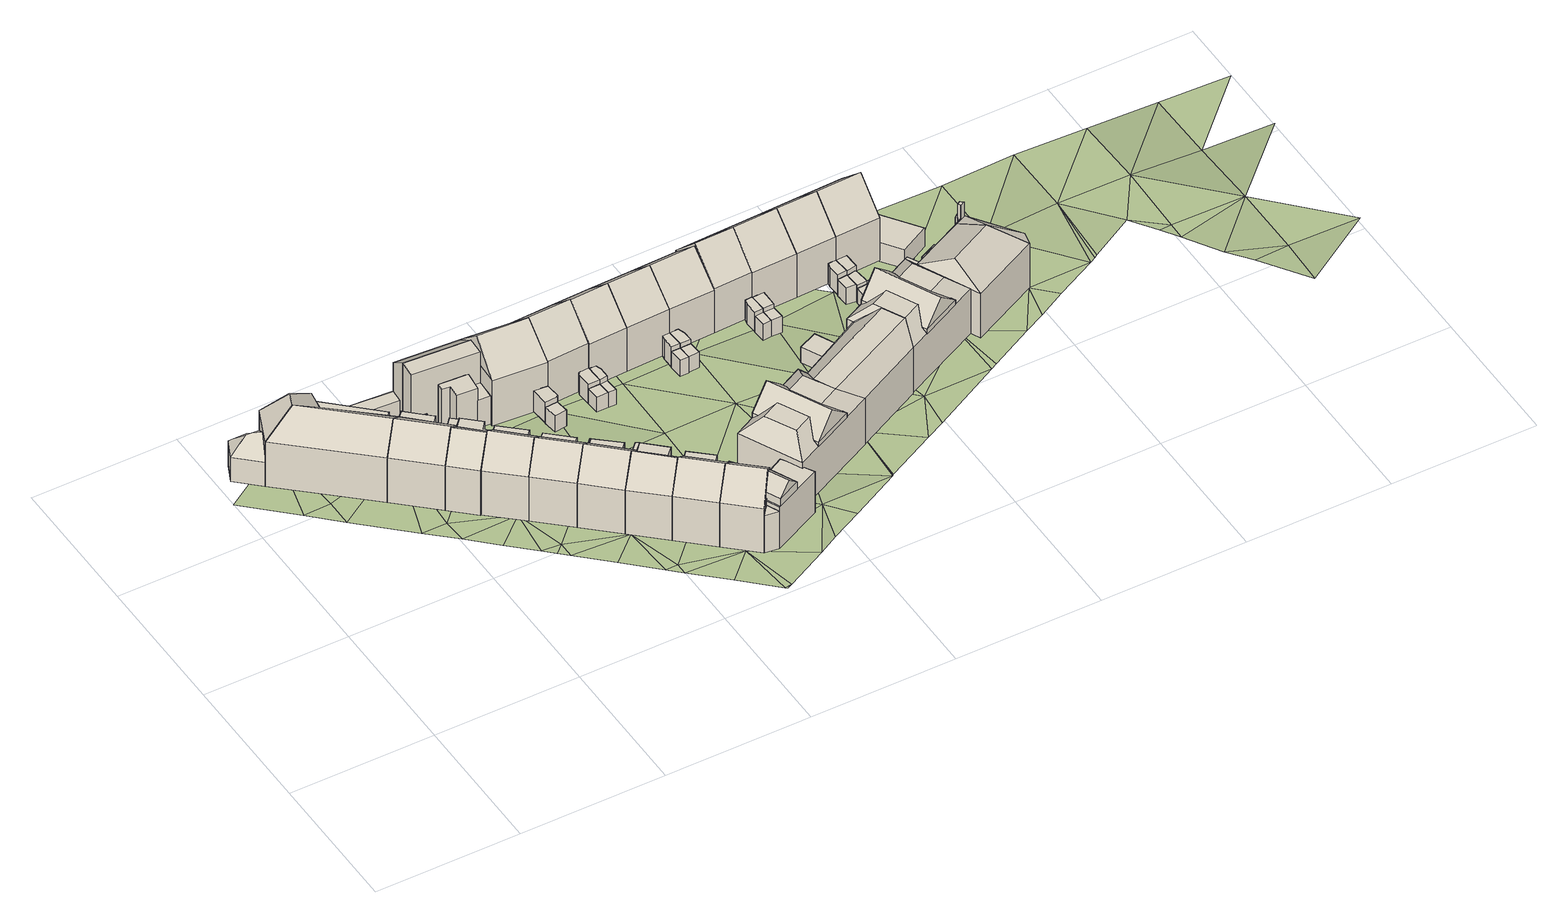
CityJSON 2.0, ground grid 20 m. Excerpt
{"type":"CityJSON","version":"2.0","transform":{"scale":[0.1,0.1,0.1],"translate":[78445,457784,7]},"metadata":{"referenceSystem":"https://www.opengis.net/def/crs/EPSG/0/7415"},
"CityObjects":{
"building1":{"type":"Building","children":["building1-1","building1-2","building1-3","building1-4"]},
"building1-1":{"type":"BuildingPart","attributes":{"roofType":"1030","AbsoluteEavesHeight":15.15,"AbsoluteRidgeHeight":18.29,"RelativeEavesHeight":7.12,"RelativeRidgeHeight":10.25},"parents":["building1"],"geometry":[{"type":"Solid","lod":"2","boundaries":[[[[0,1,2,3]],[[1,4,5,2]],[[4,6,7,5]],[[6,0,3,7]],[[4,1,8]],[[0,6,9]],[[1,0,9,8]],[[6,4,8,9]],[[3,2,5,7]]]]}]},
"building1-2":{"type":"BuildingPart","attributes":{"roofType":"1130","AbsoluteEavesHeight":11.85,"AbsoluteRidgeHeight":14.24,"RelativeEavesHeight":3.82,"RelativeRidgeHeight":6.2},"parents":["building1"],"geometry":[{"type":"Solid","lod":"2","boundaries":[[[[10,11,12,2]],[[11,13,14,12]],[[13,15,16,14]],[[15,10,2,16]],[[13,11,17]],[[10,15,18]],[[11,10,18,17]],[[15,13,17,18]],[[2,12,14,16]]]]}]},
"building1-3":{"type":"BuildingPart","attributes":{"roofType":"1130","AbsoluteEavesHeight":15.15,"AbsoluteRidgeHeight":18.29,"RelativeEavesHeight":7.09,"RelativeRidgeHeight":10.22},"parents":["building1"],"geometry":[{"type":"Solid","lod":"2","boundaries":[[[[1,19,20,21]],[[19,22,23,20]],[[22,4,24,23]],[[4,1,21,24]],[[22,19,25]],[[1,4,8]],[[19,1,8,25]],[[4,22,25,8]],[[21,20,23,24]]]]}]},
"building1-4":{"type":"BuildingPart","attributes":{"roofType":"1000","AbsoluteEavesHeight":14.8,"AbsoluteRidgeHeight":14.8,"RelativeEavesHeight":6.67,"RelativeRidgeHeight":6.67},"parents":["building1"],"geometry":[{"type":"Solid","lod":"2","boundaries":[[[[26,27,28,29]],[[27,30,24,28]],[[30,31,32,24]],[[31,26,29,32]],[[31,30,27,26]],[[29,28,24,32]]]]}]},
"building2":{"type":"Building","children":["building2-1","building2-2","building2-3","building2-4","building2-5"]},
"building2-1":{"type":"BuildingPart","attributes":{"roofType":"1000","AbsoluteEavesHeight":10.77,"AbsoluteRidgeHeight":10.77,"RelativeEavesHeight":2.59,"RelativeRidgeHeight":2.59},"parents":["building2"],"geometry":[{"type":"Solid","lod":"2","boundaries":[[[[33,34,35,36]],[[34,37,38,35]],[[37,39,40,38]],[[39,41,42,40]],[[41,43,44,42]],[[43,45,46,44]],[[45,47,48,46]],[[47,49,50,48]],[[49,33,36,50]],[[49,47,45,43,41,39,37,34,33]],[[36,35,38,40,42,44,46,48,50]]]]}]},
"building2-2":{"type":"BuildingPart","attributes":{"roofType":"1000","AbsoluteEavesHeight":15.15,"AbsoluteRidgeHeight":15.15,"RelativeEavesHeight":6.98,"RelativeRidgeHeight":6.98},"parents":["building2"],"geometry":[{"type":"Solid","lod":"2","boundaries":[[[[51,52,50,53]],[[52,54,55,50]],[[54,56,57,55]],[[56,51,53,57]],[[56,54,52,51]],[[53,50,55,57]]]]}]},
"building2-3":{"type":"BuildingPart","attributes":{"roofType":"1000","AbsoluteEavesHeight":15.15,"AbsoluteRidgeHeight":15.15,"RelativeEavesHeight":7.03,"RelativeRidgeHeight":7.03},"parents":["building2"],"geometry":[{"type":"Solid","lod":"2","boundaries":[[[[6,58,59,60]],[[58,61,62,59]],[[61,63,64,62]],[[63,65,66,64]],[[65,6,60,66]],[[65,63,61,58,6]],[[60,59,62,64,66]]]]}]},
"building2-4":{"type":"BuildingPart","attributes":{"roofType":"1000","AbsoluteEavesHeight":10.77,"AbsoluteRidgeHeight":10.77,"RelativeEavesHeight":2.61,"RelativeRidgeHeight":2.61},"parents":["building2"],"geometry":[{"type":"Solid","lod":"2","boundaries":[[[[67,68,53,69]],[[68,70,57,53]],[[70,71,72,57]],[[71,67,69,72]],[[71,70,68,67]],[[69,53,57,72]]]]}]},
"building2-5":{"type":"BuildingPart","attributes":{"roofType":"1030","AbsoluteEavesHeight":15.15,"AbsoluteRidgeHeight":18.29,"RelativeEavesHeight":7.13,"RelativeRidgeHeight":10.26},"parents":["building2"],"geometry":[{"type":"Solid","lod":"2","boundaries":[[[[73,0,3,74]],[[0,6,7,3]],[[6,54,75,7]],[[54,73,74,75]],[[6,0,9]],[[73,54,76]],[[0,73,76,9]],[[54,6,9,76]],[[74,3,7,75]]]]}]},
"building3":{"type":"Building","children":["building3-1","building3-2"]},
"building3-1":{"type":"BuildingPart","attributes":{"roofType":"1030","AbsoluteEavesHeight":15.15,"AbsoluteRidgeHeight":18.29,"RelativeEavesHeight":7.13,"RelativeRidgeHeight":10.26},"parents":["building3"],"geometry":[{"type":"Solid","lod":"2","boundaries":[[[[77,78,79,80]],[[78,81,82,79]],[[81,73,74,82]],[[73,77,80,74]],[[81,78,83]],[[77,73,84]],[[78,77,84,83]],[[73,81,83,84]],[[80,79,82,74]]]]}]},
"building3-2":{"type":"BuildingPart","attributes":{"roofType":"1000","AbsoluteEavesHeight":15.15,"AbsoluteRidgeHeight":15.15,"RelativeEavesHeight":6.97,"RelativeRidgeHeight":6.97},"parents":["building3"],"geometry":[{"type":"Solid","lod":"2","boundaries":[[[[85,86,87,48]],[[86,88,89,87]],[[88,90,91,89]],[[90,78,92,91]],[[78,77,93,92]],[[77,85,48,93]],[[77,78,90,88,86,85]],[[48,87,89,91,92,93]]]]}]},
"building4":{"type":"Building","children":["building4-1","building4-2"]},
"building4-1":{"type":"BuildingPart","attributes":{"roofType":"1030","AbsoluteEavesHeight":15.15,"AbsoluteRidgeHeight":18.29,"RelativeEavesHeight":7.09,"RelativeRidgeHeight":10.22},"parents":["building4"],"geometry":[{"type":"Solid","lod":"2","boundaries":[[[[94,81,95,96]],[[81,97,98,95]],[[97,99,100,98]],[[99,94,96,100]],[[97,81,101]],[[94,99,102]],[[81,94,102,101]],[[99,97,101,102]],[[96,95,98,100]]]]}]},
"building4-2":{"type":"BuildingPart","attributes":{"roofType":"1010","AbsoluteEavesHeight":14.85,"AbsoluteRidgeHeight":14.85,"RelativeEavesHeight":6.64,"RelativeRidgeHeight":6.64},"parents":["building4"],"geometry":[{"type":"Solid","lod":"2","boundaries":[[[[103,104,105,106]],[[104,107,108,105]],[[107,109,110,108]],[[109,103,106,110]],[[109,107,104,103]],[[106,105,108,110]]]]}]},
"building5":{"type":"Building","children":["building5-1","building5-2","building5-3","building5-4","building5-5","building5-6"]},
"building5-1":{"type":"BuildingPart","attributes":{"roofType":"1000","AbsoluteEavesHeight":17.75,"AbsoluteRidgeHeight":17.75,"RelativeEavesHeight":9.5,"RelativeRidgeHeight":9.5},"parents":["building5"],"geometry":[{"type":"Solid","lod":"2","boundaries":[[[[111,112,113,114]],[[112,115,116,113]],[[115,117,118,116]],[[117,111,114,118]],[[117,115,112,111]],[[114,113,116,118]]]]}]},
"building5-2":{"type":"BuildingPart","attributes":{"roofType":"1010","AbsoluteEavesHeight":16.75,"AbsoluteRidgeHeight":17.75,"RelativeEavesHeight":8.44,"RelativeRidgeHeight":9.45},"parents":["building5"],"geometry":[{"type":"Solid","lod":"2","boundaries":[[[[115,119,120,116]],[[119,121,122,120]],[[121,117,118,122]],[[117,115,116,118]],[[117,121,119,115]],[[116,120,122,118]]]]}]},
"building5-3":{"type":"BuildingPart","attributes":{"roofType":"1000","AbsoluteEavesHeight":12.94,"AbsoluteRidgeHeight":12.94,"RelativeEavesHeight":4.58,"RelativeRidgeHeight":4.58},"parents":["building5"],"geometry":[{"type":"Solid","lod":"2","boundaries":[[[[123,124,125,126]],[[124,127,128,125]],[[127,129,130,128]],[[129,123,126,130]],[[129,127,124,123]],[[126,125,128,130]]]]}]},
"building5-4":{"type":"BuildingPart","attributes":{"roofType":"1000","AbsoluteEavesHeight":14.94,"AbsoluteRidgeHeight":14.94,"RelativeEavesHeight":6.63,"RelativeRidgeHeight":6.63},"parents":["building5"],"geometry":[{"type":"Solid","lod":"2","boundaries":[[[[131,132,133,134]],[[132,135,136,133]],[[135,137,138,136]],[[137,139,140,138]],[[139,141,142,140]],[[141,131,134,142]],[[141,139,137,135,132,131]],[[134,133,136,138,140,142]]]]}]},
"building5-5":{"type":"BuildingPart","attributes":{"roofType":"1000","AbsoluteEavesHeight":11.07,"AbsoluteRidgeHeight":11.07,"RelativeEavesHeight":2.83,"RelativeRidgeHeight":2.83},"parents":["building5"],"geometry":[{"type":"Solid","lod":"2","boundaries":[[[[143,144,145,146]],[[144,147,148,145]],[[147,149,150,148]],[[149,143,146,150]],[[149,147,144,143]],[[146,145,148,150]]]]}]},
"building5-6":{"type":"BuildingPart","attributes":{"roofType":"1000","AbsoluteEavesHeight":10.77,"AbsoluteRidgeHeight":10.77,"RelativeEavesHeight":2.52,"RelativeRidgeHeight":2.52},"parents":["building5"],"geometry":[{"type":"Solid","lod":"2","boundaries":[[[[151,41,42,152]],[[41,39,40,42]],[[39,151,152,40]],[[39,41,151]],[[152,42,40]]]]}]},
"building6":{"type":"Building","children":["building6-1","building6-2","building6-3"]},
"building6-1":{"type":"BuildingPart","attributes":{"roofType":"1000","AbsoluteEavesHeight":14.82,"AbsoluteRidgeHeight":14.82,"RelativeEavesHeight":6.62,"RelativeRidgeHeight":6.62},"parents":["building6"],"geometry":[{"type":"Solid","lod":"2","boundaries":[[[[153,154,155,156]],[[154,157,158,155]],[[157,159,160,158]],[[159,153,156,160]],[[159,157,154,153]],[[156,155,158,160]]]]}]},
"building6-2":{"type":"BuildingPart","attributes":{"roofType":"1030","AbsoluteEavesHeight":15.15,"AbsoluteRidgeHeight":18.29,"RelativeEavesHeight":7.1,"RelativeRidgeHeight":10.23},"parents":["building6"],"geometry":[{"type":"Solid","lod":"2","boundaries":[[[[161,94,96,162]],[[94,99,100,96]],[[99,163,164,100]],[[163,161,162,164]],[[99,94,102]],[[161,163,165]],[[94,161,165,102]],[[163,99,102,165]],[[162,96,100,164]]]]}]},
"building6-3":{"type":"BuildingPart","attributes":{"roofType":"1000","AbsoluteEavesHeight":14.81,"AbsoluteRidgeHeight":14.81,"RelativeEavesHeight":6.62,"RelativeRidgeHeight":6.62},"parents":["building6"],"geometry":[{"type":"Solid","lod":"2","boundaries":[[[[166,167,168,169]],[[167,170,171,168]],[[170,172,173,171]],[[172,166,169,173]],[[172,170,167,166]],[[169,168,171,173]]]]}]},
"building7":{"type":"Building","children":["building7-1","building7-2","building7-3"]},
"building7-1":{"type":"BuildingPart","attributes":{"roofType":"1000","AbsoluteEavesHeight":14.81,"AbsoluteRidgeHeight":14.81,"RelativeEavesHeight":6.62,"RelativeRidgeHeight":6.62},"parents":["building7"],"geometry":[{"type":"Solid","lod":"2","boundaries":[[[[172,170,171,173]],[[170,174,175,171]],[[174,176,177,175]],[[176,172,173,177]],[[176,174,170,172]],[[173,171,175,177]]]]}]},
"building7-2":{"type":"BuildingPart","attributes":{"roofType":"1000","AbsoluteEavesHeight":15.15,"AbsoluteRidgeHeight":15.15,"RelativeEavesHeight":6.96,"RelativeRidgeHeight":6.96},"parents":["building7"],"geometry":[{"type":"Solid","lod":"2","boundaries":[[[[178,179,180,181]],[[179,182,183,180]],[[182,184,185,183]],[[184,178,181,185]],[[184,182,179,178]],[[181,180,183,185]]]]}]},
"building7-3":{"type":"BuildingPart","attributes":{"roofType":"1030","AbsoluteEavesHeight":15.15,"AbsoluteRidgeHeight":18.29,"RelativeEavesHeight":7.1,"RelativeRidgeHeight":10.23},"parents":["building7"],"geometry":[{"type":"Solid","lod":"2","boundaries":[[[[186,161,162,187]],[[161,163,164,162]],[[163,184,188,164]],[[184,186,187,188]],[[163,161,165]],[[186,184,189]],[[161,186,189,165]],[[184,163,165,189]],[[187,162,164,188]]]]}]},
"building8":{"type":"Building","children":["building8-1","building8-2","building8-3","building8-4"]},
"building8-1":{"type":"BuildingPart","attributes":{"roofType":"1000","AbsoluteEavesHeight":15.15,"AbsoluteRidgeHeight":15.15,"RelativeEavesHeight":6.96,"RelativeRidgeHeight":6.96},"parents":["building8"],"geometry":[{"type":"Solid","lod":"2","boundaries":[[[[190,191,192,193]],[[191,182,183,192]],[[182,194,195,183]],[[194,190,193,195]],[[194,182,191,190]],[[193,192,183,195]]]]}]},
"building8-2":{"type":"BuildingPart","attributes":{"roofType":"1030","AbsoluteEavesHeight":15.15,"AbsoluteRidgeHeight":18.29,"RelativeEavesHeight":7.1,"RelativeRidgeHeight":10.23},"parents":["building8"],"geometry":[{"type":"Solid","lod":"2","boundaries":[[[[191,196,197,198]],[[196,199,200,197]],[[199,186,187,200]],[[186,191,198,187]],[[199,196,201]],[[191,186,189]],[[196,191,189,201]],[[186,199,201,189]],[[198,197,200,187]]]]}]},
"building8-3":{"type":"BuildingPart","attributes":{"roofType":"1000","AbsoluteEavesHeight":11.05,"AbsoluteRidgeHeight":11.05,"RelativeEavesHeight":2.85,"RelativeRidgeHeight":2.85},"parents":["building8"],"geometry":[{"type":"Solid","lod":"2","boundaries":[[[[202,203,204,205]],[[203,206,193,204]],[[206,207,195,193]],[[207,202,205,195]],[[207,206,203,202]],[[205,204,193,195]]]]}]},
"building8-4":{"type":"BuildingPart","attributes":{"roofType":"1000","AbsoluteEavesHeight":10.72,"AbsoluteRidgeHeight":10.72,"RelativeEavesHeight":2.5,"RelativeRidgeHeight":2.5},"parents":["building8"],"geometry":[{"type":"Solid","lod":"2","boundaries":[[[[208,209,210,211]],[[209,212,213,210]],[[212,214,215,213]],[[214,208,211,215]],[[214,212,209,208]],[[211,210,213,215]]]]}]},
"building9":{"type":"Building","children":["building9-1","building9-2","building9-3"]},
"building9-1":{"type":"BuildingPart","attributes":{"roofType":"1000","AbsoluteEavesHeight":11.13,"AbsoluteRidgeHeight":11.13,"RelativeEavesHeight":2.64,"RelativeRidgeHeight":2.64},"parents":["building9"],"geometry":[{"type":"Solid","lod":"2","boundaries":[[[[216,217,218,219]],[[217,220,221,218]],[[220,222,223,221]],[[222,216,219,223]],[[222,220,217,216]],[[219,218,221,223]]]]}]},
"building9-2":{"type":"BuildingPart","attributes":{"roofType":"1000","AbsoluteEavesHeight":11.93,"AbsoluteRidgeHeight":11.93,"RelativeEavesHeight":3.37,"RelativeRidgeHeight":3.37},"parents":["building9"],"geometry":[{"type":"Solid","lod":"2","boundaries":[[[[224,225,226,227]],[[225,228,229,226]],[[228,230,231,229]],[[230,232,233,231]],[[232,234,235,233]],[[234,236,237,235]],[[236,224,227,237]],[[236,234,232,230,228,225,224]],[[227,226,229,231,233,235,237]]]]}]},
"building9-3":{"type":"BuildingPart","attributes":{"roofType":"1030","AbsoluteEavesHeight":15.74,"AbsoluteRidgeHeight":19.7,"RelativeEavesHeight":7.33,"RelativeRidgeHeight":11.29},"parents":["building9"],"geometry":[{"type":"Solid","lod":"2","boundaries":[[[[238,239,240,241]],[[239,121,242,240]],[[121,243,244,242]],[[243,238,241,244]],[[121,239,245]],[[238,243,246]],[[239,238,246,245]],[[243,121,245,246]],[[241,240,242,244]]]]}]},
"building10":{"type":"Building","children":["building10-1","building10-2"]},
"building10-1":{"type":"BuildingPart","attributes":{"roofType":"1030","AbsoluteEavesHeight":15.15,"AbsoluteRidgeHeight":18.29,"RelativeEavesHeight":7.09,"RelativeRidgeHeight":10.22},"parents":["building10"],"geometry":[{"type":"Solid","lod":"2","boundaries":[[[[247,199,200,248]],[[199,249,250,200]],[[249,251,252,250]],[[251,247,248,252]],[[249,199,253]],[[247,251,254]],[[199,247,254,253]],[[251,249,253,254]],[[248,200,250,252]]]]}]},
"building10-2":{"type":"BuildingPart","attributes":{"roofType":"1010","AbsoluteEavesHeight":14.85,"AbsoluteRidgeHeight":14.85,"RelativeEavesHeight":6.63,"RelativeRidgeHeight":6.63},"parents":["building10"],"geometry":[{"type":"Solid","lod":"2","boundaries":[[[[255,256,205,257]],[[256,258,259,205]],[[258,260,261,259]],[[260,255,257,261]],[[260,258,256,255]],[[257,205,259,261]]]]}]},
"building11":{"type":"Building","children":["building11-1","building11-2","building11-3","building11-4"]},
"building11-1":{"type":"BuildingPart","attributes":{"roofType":"1000","AbsoluteEavesHeight":14.05,"AbsoluteRidgeHeight":14.05,"RelativeEavesHeight":5.97,"RelativeRidgeHeight":5.97},"parents":["building11"],"geometry":[{"type":"Solid","lod":"2","boundaries":[[[[262,263,264,265]],[[263,266,267,264]],[[266,262,265,267]],[[266,263,262]],[[265,264,267]]]]}]},
"building11-2":{"type":"BuildingPart","attributes":{"roofType":"1000","AbsoluteEavesHeight":14.65,"AbsoluteRidgeHeight":14.65,"RelativeEavesHeight":6.56,"RelativeRidgeHeight":6.56},"parents":["building11"],"geometry":[{"type":"Solid","lod":"2","boundaries":[[[[268,269,270,271]],[[269,272,273,270]],[[272,274,275,273]],[[274,276,265,275]],[[276,277,267,265]],[[277,268,271,267]],[[277,276,274,272,269,268]],[[271,270,273,275,265,267]]]]}]},
"building11-3":{"type":"BuildingPart","attributes":{"roofType":"1030","AbsoluteEavesHeight":15.87,"AbsoluteRidgeHeight":17.55,"RelativeEavesHeight":1.22,"RelativeRidgeHeight":2.89},"parents":["building11"],"geometry":[{"type":"Solid","lod":"2","boundaries":[[[[278,279,280,281]],[[279,282,283,280]],[[282,284,285,283]],[[284,278,281,285]],[[282,279,286]],[[278,284,287]],[[279,278,287,286]],[[284,282,286,287]],[[281,280,283,285]]]]}]},
"building11-4":{"type":"BuildingPart","attributes":{"roofType":"1030","AbsoluteEavesHeight":15.15,"AbsoluteRidgeHeight":18.29,"RelativeEavesHeight":7.08,"RelativeRidgeHeight":10.21},"parents":["building11"],"geometry":[{"type":"Solid","lod":"2","boundaries":[[[[288,247,248,264]],[[247,251,252,248]],[[251,289,271,252]],[[289,288,264,271]],[[251,247,254]],[[288,289,290]],[[247,288,290,254]],[[289,251,254,290]],[[264,248,252,271]]]]}]},
"building12":{"type":"Building","children":["building12-1","building12-2","building12-3"]},
"building12-1":{"type":"BuildingPart","attributes":{"roofType":"1030","AbsoluteEavesHeight":15.74,"AbsoluteRidgeHeight":19.7,"RelativeEavesHeight":7.14,"RelativeRidgeHeight":11.1},"parents":["building12"],"geometry":[{"type":"Solid","lod":"2","boundaries":[[[[291,292,229,293]],[[292,243,294,229]],[[243,295,296,294]],[[295,291,293,296]],[[243,292,297]],[[291,295,298]],[[292,291,298,297]],[[295,243,297,298]],[[293,229,294,296]]]]}]},
"building12-2":{"type":"BuildingPart","attributes":{"roofType":"1000","AbsoluteEavesHeight":11.08,"AbsoluteRidgeHeight":11.08,"RelativeEavesHeight":2.43,"RelativeRidgeHeight":2.43},"parents":["building12"],"geometry":[{"type":"Solid","lod":"2","boundaries":[[[[299,300,301,302]],[[300,303,304,301]],[[303,305,306,304]],[[305,299,302,306]],[[305,303,300,299]],[[302,301,304,306]]]]}]},
"building12-3":{"type":"BuildingPart","attributes":{"roofType":"1000","AbsoluteEavesHeight":11.78,"AbsoluteRidgeHeight":11.78,"RelativeEavesHeight":3.12,"RelativeRidgeHeight":3.12},"parents":["building12"],"geometry":[{"type":"Solid","lod":"2","boundaries":[[[[307,308,309,304]],[[308,310,311,309]],[[310,312,313,311]],[[312,314,306,313]],[[314,307,304,306]],[[314,312,310,308,307]],[[304,309,311,313,306]]]]}]},
"building13":{"type":"Building","children":["building13-1","building13-2","building13-3"]},
"building13-1":{"type":"BuildingPart","attributes":{"roofType":"1000","AbsoluteEavesHeight":11.78,"AbsoluteRidgeHeight":11.78,"RelativeEavesHeight":3.12,"RelativeRidgeHeight":3.12},"parents":["building13"],"geometry":[{"type":"Solid","lod":"2","boundaries":[[[[314,315,316,306]],[[315,317,318,316]],[[317,319,320,318]],[[319,321,322,320]],[[321,314,306,322]],[[321,319,317,315,314]],[[306,316,318,320,322]]]]}]},
"building13-2":{"type":"BuildingPart","attributes":{"roofType":"1030","AbsoluteEavesHeight":15.74,"AbsoluteRidgeHeight":19.7,"RelativeEavesHeight":7.08,"RelativeRidgeHeight":11.04},"parents":["building13"],"geometry":[{"type":"Solid","lod":"2","boundaries":[[[[323,324,316,325]],[[324,295,326,316]],[[295,327,328,326]],[[327,323,325,328]],[[295,324,329]],[[323,327,330]],[[324,323,330,329]],[[327,295,329,330]],[[325,316,326,328]]]]}]},
"building13-3":{"type":"BuildingPart","attributes":{"roofType":"1000","AbsoluteEavesHeight":11.08,"AbsoluteRidgeHeight":11.08,"RelativeEavesHeight":2.43,"RelativeRidgeHeight":2.43},"parents":["building13"],"geometry":[{"type":"Solid","lod":"2","boundaries":[[[[331,299,302,332]],[[299,305,306,302]],[[305,333,322,306]],[[333,331,332,322]],[[333,305,299,331]],[[332,302,306,322]]]]}]},
"building14":{"type":"Building","children":["building14-1","building14-2","building14-3","building14-4"]},
"building14-1":{"type":"BuildingPart","attributes":{"roofType":"1030","AbsoluteEavesHeight":16.29,"AbsoluteRidgeHeight":19.13,"RelativeEavesHeight":0.696,"RelativeRidgeHeight":3.54},"parents":["building14"],"geometry":[{"type":"Solid","lod":"2","boundaries":[[[[334,335,336,337]],[[335,338,339,336]],[[338,340,341,339]],[[340,334,337,341]],[[338,335,342]],[[334,340,343]],[[335,334,343,342]],[[340,338,342,343]],[[337,336,339,341]]]]}]},
"building14-2":{"type":"BuildingPart","attributes":{"roofType":"1000","AbsoluteEavesHeight":10.72,"AbsoluteRidgeHeight":10.72,"RelativeEavesHeight":2.5,"RelativeRidgeHeight":2.5},"parents":["building14"],"geometry":[{"type":"Solid","lod":"2","boundaries":[[[[344,345,346,347]],[[345,348,349,346]],[[348,350,351,349]],[[350,352,353,351]],[[352,354,355,353]],[[354,356,357,355]],[[356,358,359,357]],[[358,360,361,359]],[[360,344,347,361]],[[360,358,356,354,352,350,348,345,344]],[[346,349,351,353,355,357,359,361,347]]]]}]},
"building14-3":{"type":"BuildingPart","attributes":{"roofType":"1040","AbsoluteEavesHeight":15.59,"AbsoluteRidgeHeight":17.93,"RelativeEavesHeight":7.42,"RelativeRidgeHeight":9.76},"parents":["building14"],"geometry":[{"type":"Solid","lod":"2","boundaries":[[[[362,363,364,365]],[[363,366,347,364]],[[366,367,368,347]],[[367,362,365,368]],[[363,362,369,370]],[[366,363,370,371]],[[367,366,371,372]],[[362,367,372,369]],[[371,370,369,372]],[[365,364,347,368]]]]}]},
"building14-4":{"type":"BuildingPart","attributes":{"roofType":"1000","AbsoluteEavesHeight":11.74,"AbsoluteRidgeHeight":11.74,"RelativeEavesHeight":3.29,"RelativeRidgeHeight":3.29},"parents":["building14"],"geometry":[{"type":"Solid","lod":"2","boundaries":[[[[373,374,375,376]],[[374,377,378,375]],[[377,379,380,378]],[[379,381,382,380]],[[381,383,384,382]],[[383,385,386,384]],[[385,387,388,386]],[[387,373,376,388]],[[387,385,383,381,379,377,374,373]],[[376,375,378,380,382,384,386,388]]]]}]},
"building15":{"type":"Building","children":["building15-1","building15-2","building15-3"]},
"building15-1":{"type":"BuildingPart","attributes":{"roofType":"1030","AbsoluteEavesHeight":15.74,"AbsoluteRidgeHeight":19.7,"RelativeEavesHeight":7.04,"RelativeRidgeHeight":11},"parents":["building15"],"geometry":[{"type":"Solid","lod":"2","boundaries":[[[[327,389,390,328]],[[389,391,392,390]],[[391,323,325,392]],[[323,327,328,325]],[[391,389,393]],[[327,323,330]],[[389,327,330,393]],[[323,391,393,330]],[[328,390,392,325]]]]}]},
"building15-2":{"type":"BuildingPart","attributes":{"roofType":"1000","AbsoluteEavesHeight":11.26,"AbsoluteRidgeHeight":11.26,"RelativeEavesHeight":2.53,"RelativeRidgeHeight":2.53},"parents":["building15"],"geometry":[{"type":"Solid","lod":"2","boundaries":[[[[394,395,396,397]],[[395,398,399,396]],[[398,400,401,399]],[[400,394,397,401]],[[400,398,395,394]],[[397,396,399,401]]]]}]},
"building15-3":{"type":"BuildingPart","attributes":{"roofType":"1000","AbsoluteEavesHeight":11.96,"AbsoluteRidgeHeight":11.96,"RelativeEavesHeight":3.19,"RelativeRidgeHeight":3.19},"parents":["building15"],"geometry":[{"type":"Solid","lod":"2","boundaries":[[[[402,403,404,405]],[[403,406,407,404]],[[406,408,409,407]],[[408,410,411,409]],[[410,402,405,411]],[[410,408,406,403,402]],[[405,404,407,409,411]]]]}]},
"building16":{"type":"Building","children":["building16-1","building16-2","building16-3"]},
"building16-1":{"type":"BuildingPart","attributes":{"roofType":"1030","AbsoluteEavesHeight":15.74,"AbsoluteRidgeHeight":19.7,"RelativeEavesHeight":6.99,"RelativeRidgeHeight":10.95},"parents":["building16"],"geometry":[{"type":"Solid","lod":"2","boundaries":[[[[412,391,409,413]],[[391,389,414,409]],[[389,415,416,414]],[[415,412,413,416]],[[389,391,393]],[[412,415,417]],[[391,412,417,393]],[[415,389,393,417]],[[413,409,414,416]]]]}]},
"building16-2":{"type":"BuildingPart","attributes":{"roofType":"1000","AbsoluteEavesHeight":11.26,"AbsoluteRidgeHeight":11.26,"RelativeEavesHeight":2.51,"RelativeRidgeHeight":2.51},"parents":["building16"],"geometry":[{"type":"Solid","lod":"2","boundaries":[[[[418,394,419,420]],[[394,400,411,419]],[[400,421,422,411]],[[421,418,420,422]],[[421,400,394,418]],[[420,419,411,422]]]]}]},
"building16-3":{"type":"BuildingPart","attributes":{"roofType":"1000","AbsoluteEavesHeight":11.96,"AbsoluteRidgeHeight":11.96,"RelativeEavesHeight":3.17,"RelativeRidgeHeight":3.17},"parents":["building16"],"geometry":[{"type":"Solid","lod":"2","boundaries":[[[[410,408,409,411]],[[408,423,424,409]],[[423,425,426,424]],[[425,427,422,426]],[[427,410,411,422]],[[427,425,423,408,410]],[[411,409,424,426,422]]]]}]},
"building17":{"type":"Building","children":["building17-1","building17-2","building17-3"]},
"building17-1":{"type":"BuildingPart","attributes":{"roofType":"1000","AbsoluteEavesHeight":11.97,"AbsoluteRidgeHeight":11.97,"RelativeEavesHeight":3.08,"RelativeRidgeHeight":3.08},"parents":["building17"],"geometry":[{"type":"Solid","lod":"2","boundaries":[[[[428,429,430,431]],[[429,432,433,430]],[[432,434,435,433]],[[434,436,437,435]],[[436,428,431,437]],[[436,434,432,429,428]],[[431,430,433,435,437]]]]}]},
"building17-2":{"type":"BuildingPart","attributes":{"roofType":"1030","AbsoluteEavesHeight":15.94,"AbsoluteRidgeHeight":20.1,"RelativeEavesHeight":7.13,"RelativeRidgeHeight":11.29},"parents":["building17"],"geometry":[{"type":"Solid","lod":"2","boundaries":[[[[438,439,440,416]],[[439,441,442,440]],[[441,443,413,442]],[[443,438,416,413]],[[441,439,444]],[[438,443,445]],[[439,438,445,444]],[[443,441,444,445]],[[416,440,442,413]]]]}]},
"building17-3":{"type":"BuildingPart","attributes":{"roofType":"1000","AbsoluteEavesHeight":11.37,"AbsoluteRidgeHeight":11.37,"RelativeEavesHeight":2.57,"RelativeRidgeHeight":2.57},"parents":["building17"],"geometry":[{"type":"Solid","lod":"2","boundaries":[[[[446,447,448,449]],[[447,450,451,448]],[[450,452,453,451]],[[452,446,449,453]],[[452,450,447,446]],[[449,448,451,453]]]]}]},
"building18":{"type":"Building","children":["building18-1","building18-2","building18-3"]},
"building18-1":{"type":"BuildingPart","attributes":{"roofType":"1040","AbsoluteEavesHeight":15.59,"AbsoluteRidgeHeight":17.93,"RelativeEavesHeight":7.26,"RelativeRidgeHeight":9.6},"parents":["building18"],"geometry":[{"type":"Solid","lod":"2","boundaries":[[[[454,362,455,456]],[[362,457,458,455]],[[457,459,460,458]],[[459,454,456,460]],[[362,454,461,369]],[[457,362,369,462]],[[459,457,462,463]],[[454,459,463,461]],[[462,369,461,463]],[[456,455,458,460]]]]}]},
"building18-2":{"type":"BuildingPart","attributes":{"roofType":"1000","AbsoluteEavesHeight":10.9,"AbsoluteRidgeHeight":10.9,"RelativeEavesHeight":2.48,"RelativeRidgeHeight":2.48},"parents":["building18"],"geometry":[{"type":"Solid","lod":"2","boundaries":[[[[464,465,466,467]],[[465,468,469,466]],[[468,470,471,469]],[[470,464,467,471]],[[470,468,465,464]],[[467,466,469,471]]]]}]},
"building18-3":{"type":"BuildingPart","attributes":{"roofType":"1000","AbsoluteEavesHeight":10.46,"AbsoluteRidgeHeight":10.46,"RelativeEavesHeight":2.05,"RelativeRidgeHeight":2.05},"parents":["building18"],"geometry":[{"type":"Solid","lod":"2","boundaries":[[[[472,473,474,475]],[[473,476,477,474]],[[476,478,479,477]],[[478,472,475,479]],[[478,476,473,472]],[[475,474,477,479]]]]}]},
"building19":{"type":"Building","children":["building19-1","building19-2","building19-3"]},
"building19-1":{"type":"BuildingPart","attributes":{"roofType":"1000","AbsoluteEavesHeight":11.97,"AbsoluteRidgeHeight":11.97,"RelativeEavesHeight":3.07,"RelativeRidgeHeight":3.07},"parents":["building19"],"geometry":[{"type":"Solid","lod":"2","boundaries":[[[[480,481,482,483]],[[481,484,485,482]],[[484,434,435,485]],[[434,480,483,435]],[[434,484,481,480]],[[483,482,485,435]]]]}]},
"building19-2":{"type":"BuildingPart","attributes":{"roofType":"1000","AbsoluteEavesHeight":11.37,"AbsoluteRidgeHeight":11.37,"RelativeEavesHeight":2.56,"RelativeRidgeHeight":2.56},"parents":["building19"],"geometry":[{"type":"Solid","lod":"2","boundaries":[[[[486,487,488,489]],[[487,447,448,488]],[[447,446,449,448]],[[446,486,489,449]],[[446,447,487,486]],[[489,488,448,449]]]]}]},
"building19-3":{"type":"BuildingPart","attributes":{"roofType":"1030","AbsoluteEavesHeight":15.94,"AbsoluteRidgeHeight":20.1,"RelativeEavesHeight":7.08,"RelativeRidgeHeight":11.24},"parents":["building19"],"geometry":[{"type":"Solid","lod":"2","boundaries":[[[[490,491,483,492]],[[491,439,493,483]],[[439,494,495,493]],[[494,490,492,495]],[[439,491,444]],[[490,494,496]],[[491,490,496,444]],[[494,439,444,496]],[[492,483,493,495]]]]}]},
"building20":{"type":"Building","children":["building20-1","building20-2","building20-3","building20-4"]},
"building20-1":{"type":"BuildingPart","attributes":{"roofType":"1030","AbsoluteEavesHeight":16.29,"AbsoluteRidgeHeight":19.16,"RelativeEavesHeight":0.704,"RelativeRidgeHeight":3.57},"parents":["building20"],"geometry":[{"type":"Solid","lod":"2","boundaries":[[[[497,498,499,500]],[[498,501,502,499]],[[501,503,504,502]],[[503,497,500,504]],[[501,498,505]],[[497,503,506]],[[498,497,506,505]],[[503,501,505,506]],[[500,499,502,504]]]]}]},
"building20-2":{"type":"BuildingPart","attributes":{"roofType":"1040","AbsoluteEavesHeight":15.59,"AbsoluteRidgeHeight":17.93,"RelativeEavesHeight":7.22,"RelativeRidgeHeight":9.56},"parents":["building20"],"geometry":[{"type":"Solid","lod":"2","boundaries":[[[[507,508,509,510]],[[508,511,512,509]],[[511,454,513,512]],[[454,507,510,513]],[[508,507,514,515]],[[511,508,515,516]],[[454,511,516,461]],[[507,454,461,514]],[[516,515,514,461]],[[510,509,512,513]]]]}]},
"building20-3":{"type":"BuildingPart","attributes":{"roofType":"1000","AbsoluteEavesHeight":15.57,"AbsoluteRidgeHeight":15.57,"RelativeEavesHeight":6.91,"RelativeRidgeHeight":6.91},"parents":["building20"],"geometry":[{"type":"Solid","lod":"2","boundaries":[[[[508,517,518,519]],[[517,520,521,518]],[[520,522,523,521]],[[522,508,519,523]],[[522,520,517,508]],[[519,518,521,523]]]]}]},
"building20-4":{"type":"BuildingPart","attributes":{"roofType":"1000","AbsoluteEavesHeight":11.82,"AbsoluteRidgeHeight":11.82,"RelativeEavesHeight":3.3,"RelativeRidgeHeight":3.3},"parents":["building20"],"geometry":[{"type":"Solid","lod":"2","boundaries":[[[[524,525,526,527]],[[525,528,529,526]],[[528,530,531,529]],[[530,524,527,531]],[[530,528,525,524]],[[527,526,529,531]]]]}]},
"building21":{"type":"Building","children":["building21-1","building21-2","building21-3"]},
"building21-1":{"type":"BuildingPart","attributes":{"roofType":"1030","AbsoluteEavesHeight":15.94,"AbsoluteRidgeHeight":20.1,"RelativeEavesHeight":7.02,"RelativeRidgeHeight":11.18},"parents":["building21"],"geometry":[{"type":"Solid","lod":"2","boundaries":[[[[494,532,533,495]],[[532,534,535,533]],[[534,490,492,535]],[[490,494,495,492]],[[534,532,536]],[[494,490,496]],[[532,494,496,536]],[[490,534,536,496]],[[495,533,535,492]]]]}]},
"building21-2":{"type":"BuildingPart","attributes":{"roofType":"1000","AbsoluteEavesHeight":11.46,"AbsoluteRidgeHeight":11.46,"RelativeEavesHeight":2.66,"RelativeRidgeHeight":2.66},"parents":["building21"],"geometry":[{"type":"Solid","lod":"2","boundaries":[[[[537,538,539,540]],[[538,541,542,539]],[[541,543,544,542]],[[543,537,540,544]],[[543,541,538,537]],[[540,539,542,544]]]]}]},
"building21-3":{"type":"BuildingPart","attributes":{"roofType":"1000","AbsoluteEavesHeight":12.16,"AbsoluteRidgeHeight":12.16,"RelativeEavesHeight":3.21,"RelativeRidgeHeight":3.21},"parents":["building21"],"geometry":[{"type":"Solid","lod":"2","boundaries":[[[[545,546,547,548]],[[546,549,550,547]],[[549,551,552,550]],[[551,553,554,552]],[[553,545,548,554]],[[553,551,549,546,545]],[[548,547,550,552,554]]]]}]},
"building22":{"type":"Building","children":["building22-1","building22-2","building22-3","building22-4","building22-5"]},
"building22-1":{"type":"BuildingPart","attributes":{"roofType":"1030","AbsoluteEavesHeight":15.94,"AbsoluteRidgeHeight":20.1,"RelativeEavesHeight":6.98,"RelativeRidgeHeight":11.14},"parents":["building22"],"geometry":[{"type":"Solid","lod":"2","boundaries":[[[[555,534,550,556]],[[534,532,557,550]],[[532,558,559,557]],[[558,555,556,559]],[[532,534,536]],[[555,558,560]],[[534,555,560,536]],[[558,532,536,560]],[[556,550,557,559]]]]}]},
"building22-2":{"type":"BuildingPart","attributes":{"roofType":"1000","AbsoluteEavesHeight":11.87,"AbsoluteRidgeHeight":11.87,"RelativeEavesHeight":2.96,"RelativeRidgeHeight":2.96},"parents":["building22"],"geometry":[{"type":"Solid","lod":"2","boundaries":[[[[561,562,563,564]],[[562,565,566,563]],[[565,567,568,566]],[[567,561,564,568]],[[567,565,562,561]],[[564,563,566,568]]]]}]},
"building22-3":{"type":"BuildingPart","attributes":{"roofType":"1000","AbsoluteEavesHeight":10.96,"AbsoluteRidgeHeight":10.96,"RelativeEavesHeight":2.28,"RelativeRidgeHeight":2.28},"parents":["building22"],"geometry":[{"type":"Solid","lod":"2","boundaries":[[[[569,570,571,572]],[[570,573,574,571]],[[573,575,576,574]],[[575,577,578,576]],[[577,579,580,578]],[[579,569,572,580]],[[579,577,575,573,570,569]],[[572,571,574,576,578,580]]]]}]},
"building22-4":{"type":"BuildingPart","attributes":{"roofType":"1000","AbsoluteEavesHeight":11.46,"AbsoluteRidgeHeight":11.46,"RelativeEavesHeight":2.68,"RelativeRidgeHeight":2.68},"parents":["building22"],"geometry":[{"type":"Solid","lod":"2","boundaries":[[[[538,581,582,539]],[[581,583,584,582]],[[583,585,586,584]],[[585,587,588,586]],[[587,589,590,588]],[[589,538,539,590]],[[589,587,585,583,581,538]],[[539,582,584,586,588,590]]]]}]},
"building22-5":{"type":"BuildingPart","attributes":{"roofType":"1000","AbsoluteEavesHeight":12.16,"AbsoluteRidgeHeight":12.16,"RelativeEavesHeight":3.21,"RelativeRidgeHeight":3.21},"parents":["building22"],"geometry":[{"type":"Solid","lod":"2","boundaries":[[[[591,592,593,594]],[[592,595,596,593]],[[595,549,550,596]],[[549,591,594,550]],[[549,595,592,591]],[[594,593,596,550]]]]}]},
"building23":{"type":"Building","children":["building23-1","building23-2","building23-3","building23-4","building23-5","building23-6"]},
"building23-1":{"type":"BuildingPart","attributes":{"roofType":"1000","AbsoluteEavesHeight":15.57,"AbsoluteRidgeHeight":15.57,"RelativeEavesHeight":6.77,"RelativeRidgeHeight":6.77},"parents":["building23"],"geometry":[{"type":"Solid","lod":"2","boundaries":[[[[597,598,599,600]],[[598,601,602,599]],[[601,597,600,602]],[[601,598,597]],[[600,599,602]]]]}]},
"building23-2":{"type":"BuildingPart","attributes":{"roofType":"1000","AbsoluteEavesHeight":15.57,"AbsoluteRidgeHeight":15.57,"RelativeEavesHeight":6.76,"RelativeRidgeHeight":6.76},"parents":["building23"],"geometry":[{"type":"Solid","lod":"2","boundaries":[[[[603,604,605,606]],[[604,607,608,605]],[[607,609,610,608]],[[609,603,606,610]],[[609,607,604,603]],[[606,605,608,610]]]]}]},
"building23-3":{"type":"BuildingPart","attributes":{"roofType":"1000","AbsoluteEavesHeight":17.77,"AbsoluteRidgeHeight":17.77,"RelativeEavesHeight":8.97,"RelativeRidgeHeight":8.97},"parents":["building23"],"geometry":[{"type":"Solid","lod":"2","boundaries":[[[[611,612,610,599]],[[612,613,608,610]],[[613,614,615,608]],[[614,616,602,615]],[[616,611,599,602]],[[616,614,613,612,611]],[[599,610,608,615,602]]]]}]},
"building23-4":{"type":"BuildingPart","attributes":{"roofType":"1000","AbsoluteEavesHeight":12.07,"AbsoluteRidgeHeight":12.07,"RelativeEavesHeight":3.3,"RelativeRidgeHeight":3.3},"parents":["building23"],"geometry":[{"type":"Solid","lod":"2","boundaries":[[[[617,618,619,620]],[[618,621,622,619]],[[621,623,624,622]],[[623,625,600,624]],[[625,617,620,600]],[[625,623,621,618,617]],[[620,619,622,624,600]]]]}]},
"building23-5":{"type":"BuildingPart","attributes":{"roofType":"1040","AbsoluteEavesHeight":15.57,"AbsoluteRidgeHeight":17.86,"RelativeEavesHeight":7.08,"RelativeRidgeHeight":9.36},"parents":["building23"],"geometry":[{"type":"Solid","lod":"2","boundaries":[[[[626,627,628,629]],[[627,522,630,628]],[[522,631,632,630]],[[631,626,629,632]],[[522,627,633]],[[626,631,634]],[[627,626,634,633]],[[631,522,633,634]],[[629,628,630,632]]]]}]},
"building23-6":{"type":"BuildingPart","attributes":{"roofType":"1120","AbsoluteEavesHeight":15.57,"AbsoluteRidgeHeight":17.86,"RelativeEavesHeight":6.96,"RelativeRidgeHeight":9.25},"parents":["building23"],"geometry":[{"type":"Solid","lod":"2","boundaries":[[[[626,631,635,636]],[[631,637,638,635]],[[637,639,640,638]],[[639,626,636,640]],[[631,626,634]],[[637,631,634]],[[639,637,634]],[[626,639,634]],[[636,635,638,640]]]]}]},
"terrain1":{"type":"TINRelief","geometry":[{"type":"CompositeSurface","lod":"2","boundaries":[[[641,642,643]],[[644,645,642]],[[642,645,643]],[[646,645,644]],[[643,645,646]],[[644,647,646]],[[648,649,647]],[[647,649,646]],[[650,649,648]],[[648,651,650]],[[652,650,651]],[[653,654,652]],[[646,649,655]],[[652,654,650]],[[653,656,654]],[[649,650,655]],[[657,654,656]],[[656,658,657]],[[646,655,659]],[[650,654,660]],[[661,657,658]],[[655,650,660]],[[662,663,661]],[[661,663,657]],[[654,657,660]],[[664,663,662]],[[662,665,664]],[[659,655,666]],[[657,663,667]],[[655,660,668]],[[669,664,665]],[[660,657,667]],[[669,670,671]],[[671,672,669]],[[655,668,666]],[[669,672,664]],[[663,664,667]],[[673,664,672]],[[668,660,674]],[[660,667,674]],[[667,664,675]],[[664,673,675]],[[666,668,676]],[[668,674,677]],[[673,678,675]],[[668,677,676]],[[674,667,679]],[[667,675,680]],[[681,675,678]],[[677,674,679]],[[667,680,679]],[[676,677,682]],[[683,675,681]],[[675,683,680]],[[677,679,682]],[[679,680,684]],[[676,682,685]],[[683,684,680]],[[682,679,686]],[[683,687,684]],[[687,688,684]],[[679,684,686]],[[689,684,688]],[[685,682,690]],[[682,686,691]],[[682,691,690]],[[686,684,692]],[[684,689,692]],[[691,686,693]],[[689,694,692]],[[686,692,693]],[[690,691,695]],[[691,693,695]],[[696,692,694]],[[693,692,697]],[[697,692,696]],[[695,693,698]],[[693,697,698]],[[696,699,697]],[[700,697,699]],[[695,698,701]],[[698,697,702]],[[702,697,700]],[[700,703,702]],[[701,698,704]],[[698,702,705]],[[706,702,703]],[[698,705,704]],[[702,706,707]],[[705,702,707]],[[707,708,705]],[[704,705,709]],[[707,710,708]],[[705,708,709]],[[710,711,708]],[[712,708,711]],[[708,712,713]],[[714,715,712]],[[709,708,716]],[[717,715,714]],[[712,715,713]],[[708,713,716]],[[718,715,717]],[[717,719,718]],[[720,721,719]],[[713,715,718]],[[722,721,720]],[[719,721,718]],[[716,713,723]],[[713,718,724]],[[725,721,722]],[[713,724,723]],[[718,721,725]],[[724,718,726]],[[723,724,727]]]}]}
},
"vertices":[
[159,378,82],[49,476,82],[49,476,10],[159,378,10],[135,495,82],[135,495,10],[208,433,82],[208,433,10],[92,486,113],[183,405,113],
[49,476,49],[18,504,49],[18,504,10],[30,530,49],[30,530,10],[71,527,49],[71,527,10],[43,509,72],[60,502,72],
[71,527,82],[71,527,11],[49,476,11],[139,521,82],[139,521,11],[135,495,11],[99,505,113],
[204,450,78],[197,442,78],[197,442,11],[204,450,11],[135,495,78],[138,511,78],[138,511,11],
[238,419,38],[246,428,38],[246,428,12],[238,419,12],[243,430,38],[243,430,12],[243,459,38],[243,459,12],[263,462,38],[263,462,12],[261,434,38],[261,434,12],[293,414,38],[293,414,12],[268,395,38],[268,395,12],[267,393,38],[267,393,12],
[258,401,82],[267,393,82],[258,401,12],[259,385,82],[259,385,12],[251,393,82],[251,393,12],
[215,440,82],[215,440,11],[208,433,11],[238,419,82],[238,419,11],[246,412,82],[246,412,11],[239,404,82],[239,404,11],
[246,412,38],[258,401,38],[246,412,12],[251,393,38],[239,404,38],[239,404,12],
[211,331,82],[211,331,10],[259,385,10],[235,358,113],
[258,383,82],[289,354,82],[289,354,10],[258,383,10],[243,302,82],[243,302,10],[266,328,113],[234,357,113],
[268,395,82],[291,374,82],[291,374,12],[283,364,82],[283,364,12],[291,356,82],[291,356,12],[289,354,12],[258,383,12],
[286,264,82],[243,302,11],[286,264,11],[292,357,82],[292,357,11],[334,318,82],[334,318,11],[268,330,113],[310,291,113],
[292,357,79],[299,365,79],[299,365,12],[292,357,12],[331,337,79],[331,337,12],[323,328,79],[323,328,12],
[334,457,108],[243,464,108],[243,464,13],[334,457,13],[245,487,108],[245,487,13],[335,481,108],[335,481,13],
[247,513,87],[247,513,13],[336,507,87],[336,507,13],
[334,457,59],[332,430,59],[332,430,14],[334,457,14],[315,431,59],[315,431,14],[318,458,59],[318,458,14],
[315,431,79],[287,433,79],[287,433,13],[315,431,13],[288,450,79],[288,450,13],[277,451,79],[277,451,13],[278,461,79],[278,461,13],[318,458,79],[318,458,13],
[246,495,41],[184,499,41],[184,499,12],[246,495,12],[185,518,41],[185,518,12],[247,513,41],[247,513,12],
[243,464,38],[243,464,12],
[334,318,78],[342,326,78],[342,326,12],[334,318,12],[373,298,78],[373,298,12],[365,290,78],[365,290,12],
[330,225,82],[330,225,11],[378,279,82],[378,279,11],[354,252,113],
[376,280,78],[385,289,78],[385,289,12],[376,280,12],[386,288,78],[386,288,12],[378,279,78],[378,279,12],
[417,262,78],[417,262,12],[408,252,78],[408,252,12],
[417,243,82],[426,252,82],[426,252,12],[417,243,12],[430,249,82],[430,249,12],[421,239,82],[421,239,12],
[373,186,82],[373,186,11],[421,239,11],[397,212,113],
[448,212,82],[420,238,82],[420,238,12],[448,212,12],[458,223,82],[458,223,12],
[461,200,82],[461,200,11],[420,238,11],[415,148,82],[415,148,11],[438,174,113],
[471,211,41],[461,200,41],[461,200,12],[471,211,12],[448,212,41],[458,223,41],
[470,213,37],[431,247,37],[431,247,12],[470,213,12],[452,272,37],[452,272,12],[491,237,37],[491,237,12],
[405,398,41],[407,380,41],[407,380,15],[405,398,15],[390,378,41],[390,378,15],[388,397,41],[388,397,15],
[386,422,49],[405,420,49],[405,420,16],[386,422,16],[405,421,49],[405,421,16],[407,400,49],[407,400,16],[405,399,49],[405,399,16],[405,398,49],[405,398,16],[388,397,49],[388,397,16],
[405,420,87],[332,426,87],[332,426,14],[405,420,14],[336,507,14],[402,502,87],[402,502,14],[334,466,127],[403,461,127],
[458,110,82],[458,110,11],[463,202,82],[463,202,11],[506,164,82],[506,164,11],[439,175,113],[482,137,113],
[463,202,79],[471,211,79],[463,202,12],[500,186,79],[500,186,12],[492,176,79],[492,176,12],
[518,71,71],[498,74,71],[498,74,11],[518,71,11],[510,89,71],[510,89,11],
[541,133,77],[562,144,77],[562,144,11],[541,133,11],[579,117,77],[579,117,11],[586,104,77],[586,104,11],[518,71,77],[510,89,77],
[520,72,89],[511,92,89],[511,92,77],[520,72,77],[535,124,89],[535,124,77],[552,88,89],[552,88,77],[523,107,105],[536,80,105],
[498,74,82],[541,133,82],[520,103,113],
[463,424,87],[405,421,87],[463,424,16],[402,502,16],[460,504,87],[460,504,16],[403,462,127],[462,464,127],
[465,381,41],[449,381,41],[449,381,17],[465,381,17],[448,399,41],[448,399,17],[464,399,41],[464,399,17],
[448,399,48],[447,417,48],[447,417,17],[449,423,48],[449,423,17],[463,424,48],[463,424,17],[464,399,48],
[463,422,48],[463,422,17],[472,423,48],[472,423,17],[475,415,48],[475,415,17],[475,400,48],[475,400,17],
[516,424,87],[463,422,87],[516,424,17],[460,504,17],[512,506,87],[512,506,17],[462,463,127],[514,465,127],
[476,381,41],[476,381,17],[475,400,41],
[620,242,93],[662,158,93],[662,158,86],[620,242,86],[607,131,93],[607,131,86],[565,215,93],[565,215,86],[634,145,121],[593,229,121],
[536,200,37],[549,172,37],[549,172,12],[536,200,12],[532,163,37],[532,163,12],[525,177,37],[525,177,12],[521,175,37],[521,175,12],[511,194,37],[511,194,12],[515,196,37],[515,196,12],[514,201,37],[514,201,12],[530,209,37],[530,209,12],
[697,175,86],[576,116,86],[576,116,12],[697,175,12],[536,200,86],[655,260,86],[655,260,12],[663,186,109],[586,147,109],[566,188,109],[642,226,109],
[567,217,47],[565,221,47],[565,221,15],[567,217,15],[569,223,47],[569,223,15],[565,228,47],[565,228,15],[612,252,47],[612,252,15],[615,245,47],[615,245,15],[620,248,47],[620,248,15],[623,244,47],[623,244,15],
[571,507,87],[571,507,17],[576,426,87],[576,426,17],[573,467,127],
[578,384,43],[566,384,43],[566,384,17],[578,384,17],[565,403,43],[565,403,17],[577,403,43],[577,403,17],
[565,403,50],[565,418,50],[565,418,18],[565,403,18],[566,426,50],[566,426,18],[576,426,50],[576,426,18],[577,403,50],[577,403,18],
[639,428,87],[639,428,18],[571,507,18],[634,509,87],[634,509,18],[636,469,127],
[593,385,43],[578,384,18],[593,385,18],[592,403,43],[592,403,18],
[588,426,50],[588,426,18],[591,417,50],[591,417,18],[592,403,50],
[680,421,50],[682,429,50],[682,429,19],[680,421,19],[692,430,50],[692,430,19],[693,406,50],[693,406,19],[681,405,50],[681,405,19],
[634,509,89],[687,511,89],[687,511,18],[692,430,89],[692,430,18],[639,428,89],[690,470,131],[636,469,131],
[693,406,44],[694,388,44],[694,388,18],[693,406,18],[682,387,44],[682,387,18],[681,405,44],[681,405,18],
[791,222,86],[697,175,13],[791,222,13],[661,248,86],[661,248,13],[753,297,86],[753,297,13],[797,251,109],[649,214,109],[782,280,109],
[753,297,39],[728,284,39],[728,284,14],[753,297,14],[703,335,39],[703,335,14],[729,347,39],[729,347,14],
[717,278,35],[694,266,35],[694,266,14],[717,278,14],[685,284,35],[685,284,14],[708,296,35],[708,296,14],
[692,429,50],[708,430,50],[708,430,19],[692,429,19],[708,406,50],[708,406,19],
[708,406,44],[709,388,44],[709,388,18],[708,406,18],
[754,431,89],[692,429,89],[754,431,19],[687,511,19],[749,513,89],[749,513,19],[751,472,131],
[831,346,93],[873,262,93],[873,262,86],[831,346,86],[818,235,93],[818,235,86],[777,319,93],[777,319,86],[845,248,122],[804,333,122],
[749,306,86],[862,361,86],[862,361,14],[749,306,14],[902,276,86],[902,276,14],[791,222,14],[777,291,109],[853,328,109],[873,288,109],
[866,363,86],[866,363,17],[862,361,17],[874,348,86],[874,348,17],[869,346,86],[869,346,17],
[807,335,48],[802,345,48],[802,345,15],[807,335,15],[823,357,48],[823,357,15],[829,345,48],[829,345,15],
[804,515,89],[804,515,19],[809,433,89],[809,433,19],[807,474,131],
[811,410,45],[812,390,45],[812,390,18],[811,410,18],[799,391,45],[799,391,18],[798,409,45],[798,409,18],
[797,425,52],[798,432,52],[798,432,20],[797,425,20],[809,433,52],[809,433,20],[811,410,52],[811,410,20],[798,409,52],[798,409,20],
[871,435,89],[871,435,20],[804,515,20],[867,517,89],[867,517,20],[869,476,131],
[930,430,49],[890,409,49],[890,409,19],[930,430,19],[871,435,49],[871,435,19],[867,517,49],[867,517,19],
[826,389,40],[826,394,40],[826,394,17],[826,389,17],[835,394,40],[835,394,17],[850,377,40],[850,377,17],[812,374,40],[812,374,17],[812,388,40],[812,388,17],
[811,409,45],[811,409,18],[824,412,45],[824,412,18],[826,394,45],[826,394,18],[826,389,45],[826,389,18],[812,388,45],[812,388,18],
[824,434,52],[825,412,52],[825,412,20],[824,434,20],[811,409,52],[811,409,20],
[935,377,86],[954,388,86],[954,388,18],[935,377,18],[955,387,86],[955,387,18],
[950,393,86],[955,397,86],[955,397,18],[950,393,18],[957,394,86],[957,394,18],[952,391,86],[952,391,18],
[954,388,108],[952,391,108],[957,394,108],[961,390,108],[961,390,18],[955,387,108],
[911,366,51],[905,373,51],[905,373,18],[911,366,18],[900,386,51],[900,386,18],[924,398,51],[924,398,18],[935,377,51],
[1003,309,86],[908,263,86],[908,263,15],[1003,309,15],[869,346,15],[946,383,86],[946,383,15],[900,310,109],[963,341,109],
[946,383,16],[1003,309,16],[961,390,86],[961,390,16],[1007,327,86],[1007,327,16],
[0,467,10],[62,409,10],[91,524,12],[100,373,10],[100,410,10],[209,441,11],[167,311,10],[203,278,10],[201,311,10],[280,279,11],[239,244,10],[273,212,10],[287,199,10],[299,210,10],[298,410,13],[299,188,10],[378,182,11],[341,149,10],[300,511,15],[398,309,13],[383,109,10],[400,93,10],[400,109,10],[481,88,11],[444,52,10],[398,510,16],[499,209,13],[404,410,17],[489,10,10],[492,8,10],[497,10,10],[499,11,10],[557,40,11],[500,309,16],[600,111,12],[501,510,17],[501,408,17],[584,54,12],[599,311,16],[615,163,15],[628,76,12],[600,410,18],[697,111,12],[702,197,13],[601,509,18],[701,309,14],[698,112,12],[699,113,12],[767,147,13],[701,508,19],[707,407,19],[799,210,14],[771,344,15],[794,160,13],[795,415,20],[892,210,14],[890,288,15],[900,410,19],[901,215,14],[961,245,15],[899,512,20],[1001,308,16],[991,260,15],[1001,510,20],[1002,410,18],[1029,280,16],[1087,309,16],[1101,411,23],[1100,510,23],[1095,313,16],[1099,315,17],[1158,345,22],[1201,410,23],[1183,311,21],[1199,311,22],[1200,509,20],[1199,288,21],[1300,309,22],[1232,243,17],[1255,210,19],[1300,209,22],[1300,148,18],[1299,510,14],[1300,411,15],[1400,211,18],[1400,410,12],[1397,507,13]
]}
